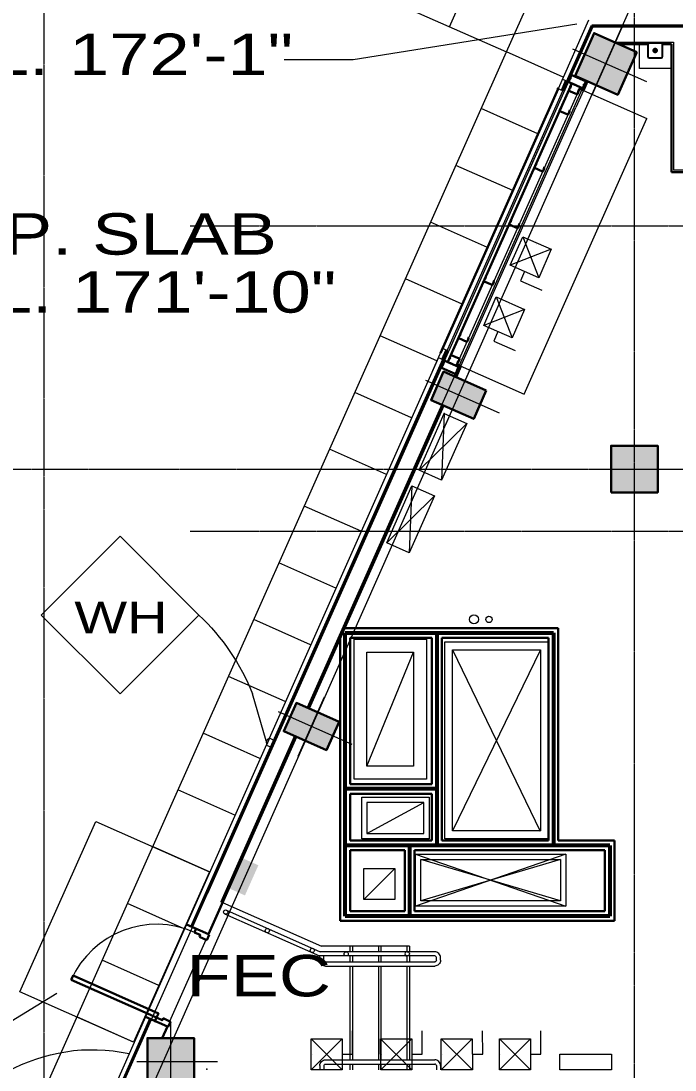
# Model space of a CAD drawing. Header units: inches. Extents: x -40190 to 0, y -3216 to 2257.
# Drawn here: x -30733.5 to -30481.1, y 695.1 to 1100.2 of the extents above; entities that cross this region are included whole.
import ezdxf
from ezdxf.enums import TextEntityAlignment as Align

# ---------------------------------------------------------------- set-up
doc = ezdxf.new("R2010")
doc.units = ezdxf.units.IN
doc.header["$LTSCALE"] = 0.5
doc.header["$MEASUREMENT"] = 0
doc.linetypes.add('A113$0$CENTER', pattern=[2, 1.25, -0.25, 0.25, -0.25])
doc.linetypes.add('A113$0$DGN Style 3', pattern=[242.953966, 173.538547, -69.415419])
for name, color, linetype in [('A113$0$A roof pave', 8, 'Continuous'), ('A113$0$A-ANNO-PATT-13-14', 8, 'Continuous'), ('A113$0$A-ANNO-TEXT', 8, 'Continuous'), ('A113$0$A-COLS-COLS13-14', 8, 'Continuous'), ('A113$0$A-DOOR', 8, 'Continuous'), ('A113$0$A-DOOR-FRAM', 8, 'Continuous'), ('A113$0$A-EQPM-FEC', 8, 'Continuous'), ('A113$0$A-FLOOR-THRSHD', 8, 'Continuous'), ('A113$0$A-FLOR-CURB', 8, 'Continuous'), ('A113$0$A-FLOR-HRAL', 8, 'Continuous'), ('A113$0$A-FLOR-SLAB', 8, 'Continuous'), ('A113$0$A-FLOR-STRS', 8, 'Continuous'), ('A113$0$A-GRID-GRD13-14', 8, 'Continuous'), ('A113$0$A-GRID-GRDP0-15', 8, 'Continuous'), ('A113$0$A-HVAC-RDFF', 8, 'Continuous'), ('A113$0$A-WALL-FIRE', 8, 'Continuous'), ('A113$0$A-WALL-FULL-EXTR', 8, 'Continuous'), ('A113$0$A-WALL-FULL-INTR', 8, 'Continuous'), ('A113$0$A-WALL-STUD', 8, 'Continuous'), ('A113$0$E-ELEC-WIND-WASH', 8, 'Continuous'), ('A113$0$E-PANEL', 8, 'Continuous'), ('A113$0$Level 12', 8, 'Continuous'), ('A113$0$M-HVAC-DUCT', 8, 'Continuous'), ('A113$0$M-HVAC-Supp', 8, 'Continuous'), ('A113$0$P-Pipe', 8, 'Continuous'), ('XREF', 7, 'Continuous')]:
    doc.layers.add(name, color=color, linetype=linetype)
doc.styles.add('A113$0$style-Arial', font='arial.ttf')
doc.styles.add('A113$0$style-WORKING', font='WORKING.shx')

# ---------------------------------------------------------------- blocks, each defined once
blk = doc.blocks.new('A113$0$36D478_14')
at = {"layer": 'A113$0$A-DOOR', "linetype": 'Continuous', "lineweight": 0}
blk.add_arc((-4.45, 2.91), 36, 66.0545, 156.0545, dxfattribs=at)
at = {"layer": 'A113$0$A-DOOR', "linetype": 'Continuous', "lineweight": 30}
blk.add_3dface([(-37.35, 17.52), (-36.64, 19.12), (-3.74, 4.51), (-4.45, 2.91)], dxfattribs=at)
at = {"layer": 'A113$0$A-DOOR-FRAM', "linetype": 'Continuous', "lineweight": 30}
for p, q in [((10.77, 37.18), (10.16, 35.81)), ((10.77, 37.18), (11.11, 37.03)), ((10.16, 35.81), (12.37, 34.83)), ((12.37, 34.83), (12.07, 34.14)), ((12.07, 34.14), (15, 32.84)), ((15, 32.84), (15.91, 34.9)), ((15.91, 34.9), (15.57, 35.05)), ((-5.06, 1.54), (-4.45, 2.91)), ((-5.06, 1.54), (-4.72, 1.39)), ((-4.45, 2.91), (-2.24, 1.93)), ((-2.24, 1.93), (-1.93, 2.61)), ((-1.93, 2.61), (0.99, 1.31)), ((0.99, 1.31), (0.08, -0.74)), ((0.08, -0.74), (-0.26, -0.59))]:
    blk.add_line(p, q, dxfattribs=at)
at = {"layer": 'A113$0$A-DOOR-FRAM', "linetype": 'Continuous', "lineweight": 13}
for p, q in [((10.84, 36.99), (10.36, 35.89)), ((10.84, 36.99), (11.05, 36.89)), ((11.11, 37.03), (11.05, 36.89)), ((10.36, 35.89), (12.57, 34.91)), ((12.57, 34.91), (12.27, 34.22)), ((12.27, 34.22), (14.92, 33.04)), ((14.92, 33.04), (15.71, 34.82)), ((15.51, 34.92), (15.57, 35.05)), ((15.71, 34.82), (15.51, 34.92)), ((-4.86, 1.61), (-4.38, 2.71)), ((-4.86, 1.61), (-4.66, 1.52)), ((-4.72, 1.39), (-4.66, 1.52)), ((-4.38, 2.71), (-2.16, 1.73)), ((-2.16, 1.73), (-1.86, 2.42)), ((-1.86, 2.42), (0.8, 1.24)), ((0.8, 1.24), (0, -0.55)), ((-0.2, -0.46), (-0.26, -0.59)), ((0, -0.55), (-0.2, -0.46))]:
    blk.add_line(p, q, dxfattribs=at)
blk = doc.blocks.new('*U583')
at = {"layer": 'A113$0$E-PANEL', "linetype": 'Continuous', "lineweight": 13, "flags": 128}
for points in [[(-8.01, 4.48), (3.99, 4.51)], [(-7.98, -7.52), (-8.01, 4.48)], [(3.99, 4.51), (4.02, -7.49)], [(-7.49, -1.52), (-7.49, -1.52)], [(4.02, -7.49), (-7.98, -7.52)]]:
    blk.add_lwpolyline(points, dxfattribs=at)
at = {"layer": 'A113$0$E-PANEL', "linetype": 'Continuous', "lineweight": 0, "flags": 128}
for points in [[(-8.01, 4.48), (4.02, -7.49)], [(-7.98, -7.52), (3.99, 4.51)], [(8.01, -1.48), (7.98, 7.52)], [(4.01, -1.49), (8.01, -1.48)]]:
    blk.add_lwpolyline(points, dxfattribs=at)
blk = doc.blocks.new('*U584')
at = {"layer": 'A113$0$E-PANEL', "linetype": 'Continuous', "lineweight": 13, "flags": 128}
for points in [[(-8.48, -0.65), (-3.65, 10.34)], [(-3.65, 10.34), (7.34, 5.51)], [(1.64, 7.47), (1.64, 7.47)], [(7.34, 5.51), (2.51, -5.48)], [(2.51, -5.48), (-8.48, -0.65)]]:
    blk.add_lwpolyline(points, dxfattribs=at)
at = {"layer": 'A113$0$E-PANEL', "linetype": 'Continuous', "lineweight": 0, "flags": 128}
for points in [[(-3.65, 10.34), (2.51, -5.48)], [(7.34, 5.51), (-8.48, -0.65)], [(-2.98, -3.06), (-4.59, -6.72)], [(-4.59, -6.72), (3.65, -10.34)]]:
    blk.add_lwpolyline(points, dxfattribs=at)
blk = doc.blocks.new('*U586')
at = {"layer": 'A113$0$E-ELEC-WIND-WASH', "linetype": 'A113$0$DGN Style 3', "lineweight": 13, "flags": 128}
blk.add_lwpolyline([(-0.34, 1.73), (-1.57, 0.71), (-1.5, -0.88)], dxfattribs=at)
at = {"layer": 'A113$0$E-ELEC-WIND-WASH', "linetype": 'A113$0$DGN Style 3', "lineweight": 13}
blk.add_3dface([(0.41, -1.73), (1.57, 0.88), (-0.34, 1.73), (-1.5, -0.88)], dxfattribs=at)
blk = doc.blocks.new('A113$0$T6X6_3')
at = {"layer": 'A113$0$Level 12', "linetype": 'Continuous', "lineweight": 13}
for p, q in [((-3, 2.375), (-3, -2.375)), ((-2.6875, 2.375), (-2.6875, -2.375)), ((2.375, 3), (-2.375, 3)), ((2.375, 2.6875), (-2.375, 2.6875)), ((2.6875, -2.375), (2.6875, 2.375)), ((3, -2.375), (3, 2.375)), ((-2.375, -2.6875), (2.375, -2.6875)), ((-2.375, -3), (2.375, -3))]:
    blk.add_line(p, q, dxfattribs=at)
at = {"layer": 'A113$0$Level 12', "linetype": 'Continuous', "lineweight": 13, "extrusion": (0, 0, -1)}
for centre, radius, start, end in [((2.375, 2.375), 0.625, 0, 90), ((2.375, 2.375), 0.3125, 0, 90), ((-2.375, 2.375), 0.625, 90, 180), ((-2.375, 2.375), 0.3125, 90, 180)]:
    blk.add_arc(centre, radius, start, end, dxfattribs=at)
at = {"layer": 'A113$0$Level 12', "linetype": 'Continuous', "lineweight": 13}
for centre, radius, start, end in [((-2.375, -2.375), 0.625, 180, 270), ((-2.375, -2.375), 0.3125, 180, 270), ((2.375, -2.375), 0.625, 270, 0), ((2.375, -2.375), 0.3125, 270, 0)]:
    blk.add_arc(centre, radius, start, end, dxfattribs=at)
at = {"layer": 'A113$0$Level 12', "linetype": 'Continuous', "lineweight": 70}
blk.add_point((0, 0), dxfattribs=at)
blk = doc.blocks.new('A113')
at = {"layer": 'A113$0$A roof pave', "lineweight": 13}
for p, q in [((-23949.816, 1171.2306, -2660.425), (-23762.4532, 1088.2708, -2660.425)), ((-24123.2279, 276.9171, -2660.425), (-23762.4541, 1088.2712, -2660.425))]:
    blk.add_line(p, q, dxfattribs=at)
at = {"layer": 'A113$0$A roof pave', "lineweight": 0}
for p, q in [((-23784.3983, 1097.9876, -2660.425), (-23774.6421, 1119.9174, -2660.425)), ((-23762.4532, 1088.2708, -2660.425), (-23752.6974, 1110.1999, -2660.425)), ((-23740.5045, 1078.5622, -2660.425), (-23762.4324, 1088.3175, -2660.425)), ((-23750.2599, 1056.6342, -2660.425), (-23772.1878, 1066.3896, -2660.425)), ((-23760.0152, 1034.7063, -2660.425), (-23781.9431, 1044.4616, -2660.425)), ((-23769.7705, 1012.7784, -2660.425), (-23791.6984, 1022.5337, -2660.425)), ((-23779.5258, 990.8505, -2660.425), (-23801.4538, 1000.6058, -2660.425)), ((-23789.2812, 968.9226, -2660.425), (-23811.2091, 978.6779, -2660.425)), ((-23799.0365, 946.9946, -2660.425), (-23820.9644, 956.75, -2660.425)), ((-23808.7918, 925.0667, -2660.425), (-23830.7197, 934.8221, -2660.425)), ((-23818.5472, 903.1388, -2660.425), (-23840.4751, 912.8941, -2660.425)), ((-23828.3025, 881.2109, -2660.425), (-23850.2304, 890.9662, -2660.425)), ((-23838.0578, 859.283, -2660.425), (-23859.9857, 869.0383, -2660.425)), ((-23847.8131, 837.3551, -2660.425), (-23869.7411, 847.1104, -2660.425)), ((-23857.5685, 815.4271, -2660.425), (-23879.4964, 825.1825, -2660.425)), ((-23867.3238, 793.4992, -2660.425), (-23889.2517, 803.2546, -2660.425)), ((-23877.0791, 771.5713, -2660.425), (-23899.007, 781.3266, -2660.425)), ((-23886.8345, 749.6434, -2660.425), (-23908.7624, 759.3987, -2660.425)), ((-23896.5898, 727.7155, -2660.425), (-23918.5177, 737.4708, -2660.425)), ((-23906.3451, 705.7876, -2660.425), (-23928.273, 715.5429, -2660.425))]:
    blk.add_line(p, q, dxfattribs=at)
at = {"layer": 'A113$0$A-ANNO-PATT-13-14', "lineweight": 0}
for points in [[(-23735.8886, 1079.0513, -4909.5523), (-23728.5918, 1095.5309, -4909.5523), (-23719.4506, 1071.773, -4909.5523), (-23712.1539, 1088.2526, -4909.5523)], [(-23791.5274, 953.8383, -4909.5523), (-23786.669, 964.8107, -4909.5523), (-23775.0686, 946.5507, -4909.5523), (-23770.2103, 957.5232, -4909.5523)], [(-23848.3671, 825.901, -4909.5523), (-23843.5088, 836.8734, -4909.5523), (-23831.9083, 818.6134, -4909.5523), (-23827.05, 829.5859, -4909.5523)]]:
    blk.add_solid(points, dxfattribs=at)
at = {"layer": 'A113$0$A-ANNO-PATT-13-14', "lineweight": 30, "extrusion": (0, 0, -1)}
blk.add_solid([(23722.0236, 936.1574, 4909.5523), (23704.0236, 936.1574, 4909.5523), (23722.0236, 918.1574, 4909.5523), (23704.0236, 918.1574, 4909.5523)], dxfattribs=at)
at = {"layer": 'A113$0$A-ANNO-PATT-13-14', "lineweight": 0, "extrusion": (0, 0, -1)}
blk.add_solid([(23882.9936, 689.3759, 4909.5523), (23882.9936, 707.3759, 4909.5523), (23900.9936, 689.3759, 4909.5523), (23900.9936, 707.3759, 4909.5523)], dxfattribs=at)
at = {"layer": 'A113$0$A-ANNO-TEXT', "lineweight": 0}
blk.add_line((-23855.1851, 822.1706), (-23860.4571, 840.3862), dxfattribs=at)
at = {"layer": 'A113$0$A-ANNO-TEXT', "lineweight": 0, "flags": 128}
for points in [[(-23848.1782, 1085.4003), (-23821.5435, 1085.4003), (-23735.2294, 1099.095)], [(-24773.8061, 405.8801), (-24455.8634, 405.8801), (-23936.0045, 724.7717)]]:
    blk.add_lwpolyline(points, dxfattribs=at)
at = {"layer": 'A113$0$A-ANNO-TEXT', "lineweight": 0, "extrusion": (0, 0, -1)}
for centre, major_axis, ratio, start_param, end_param in [((-23938.944, 809.4825, 0), (54.9695, -65.0304), 0.98956164, 4.60080704, 5.035865), ((-23922.2517, 635.3269), (42.9116, 52.23), 0.99985657, 4.37556691, 5.80617284)]:
    blk.add_ellipse(centre, major_axis=major_axis, ratio=ratio, start_param=start_param, end_param=end_param, dxfattribs=at)
at = {"layer": 'A113$0$A-ANNO-TEXT', "lineweight": 13}
blk.add_3dface([(-23911.5841, 840.3104), (-23881.1135, 870.7811), (-23911.5841, 901.2517), (-23942.0547, 870.7811)], dxfattribs=at)
at = {"layer": 'A113$0$A-COLS-COLS13-14', "lineweight": 0}
for p, q in [((-23729.1751, 1072.0121, -4909.5523), (-23717.7115, 1097.9022, -4909.5523)), ((-23708.2704, 1076.6756, -4909.5523), (-23736.7539, 1089.2874, -4909.5523)), ((-23785.961, 944.1802, -4909.5523), (-23775.7784, 967.1774, -4909.5523)), ((-23765.1281, 948.7089, -4909.5523), (-23793.6116, 961.3206, -4909.5523)), ((-23842.7999, 816.2448, -4909.5523), (-23832.6173, 839.242, -4909.5523)), ((-23821.9685, 820.7719, -4909.5523), (-23850.452, 833.3836, -4909.5523)), ((-23891.9936, 684.4256, -4909.5523), (-23891.9936, 713.7841, -4909.5523)), ((-23905.1049, 698.3759, -4909.5523), (-23873.9542, 698.3759, -4909.5523))]:
    blk.add_line(p, q, dxfattribs=at)
at = {"layer": 'A113$0$A-COLS-COLS13-14', "lineweight": 30}
for points in [[(-23712.1539, 1088.2526, -4909.5523), (-23728.5918, 1095.5309, -4909.5523), (-23735.8886, 1079.0513, -4909.5523), (-23719.4506, 1071.773, -4909.5523)], [(-23770.2103, 957.5232, -4909.5523), (-23786.669, 964.8107, -4909.5523), (-23791.5274, 953.8383, -4909.5523), (-23775.0686, 946.5507, -4909.5523)], [(-23722.0236, 918.1574, -4909.5523), (-23722.0236, 936.1574, -4909.5523), (-23704.0236, 936.1574, -4909.5523), (-23704.0236, 918.1574, -4909.5523)], [(-23827.05, 829.5859, -4909.5523), (-23843.5088, 836.8734, -4909.5523), (-23848.3671, 825.901, -4909.5523), (-23831.9083, 818.6134, -4909.5523)], [(-23900.9936, 689.3759, -4909.5523), (-23900.9936, 707.3759, -4909.5523), (-23882.9936, 707.3759, -4909.5523), (-23882.9936, 689.3759, -4909.5523)]]:
    blk.add_3dface(points, dxfattribs=at)
at = {"layer": 'A113$0$A-EQPM-FEC', "lineweight": 13}
blk.add_solid([(-23858.1831, 774.1485, 1992.7541), (-23863.369, 762.5008, 1992.7541), (-23864.3495, 776.894, 1992.7541), (-23869.5354, 765.2463, 1992.7541)], dxfattribs=at)
at = {"layer": 'A113$0$A-FLOOR-THRSHD', "lineweight": 0}
for p, q in [((-23885.9201, 751.2354, 1992.7541), (-23901.7558, 715.5766, 1992.7541)), ((-23892.395, 713.8813, 1992.7541), (-23878.393, 745.4111, 1992.7541))]:
    blk.add_line(p, q, dxfattribs=at)
blk.add_point((-23878.077, 695.3283, 1992.7541), dxfattribs=at)
at = {"layer": 'A113$0$A-FLOOR-THRSHD', "lineweight": 13}
blk.add_3dface([(-23950.2009, 725.2982, 1992.7541), (-23920.935, 791.082, 1992.7541), (-23877.0791, 771.5713, 1992.7541), (-23906.3451, 705.7876, 1992.7541)], dxfattribs=at)
at = {"layer": 'A113$0$A-FLOR-CURB', "lineweight": 0}
for p, q in [((-23729.1243, 1097.9901, 1992.7541), (-23877.8326, 763.2817, 1992.7541)), ((-23729.1243, 1097.9901, 1992.7541), (-22922.8335, 1097.9901, 1992.7541)), ((-23720.5949, 1091.9901, 1992.7541), (-23697.9876, 1091.9901, 1992.7541)), ((-23697.9876, 1091.9901, 1992.7541), (-23697.9876, 1042.61, 1992.7541)), ((-23719.4506, 1071.773, 1992.7541), (-23735.8886, 1079.0513, 1992.7541)), ((-23731.7811, 1077.2326, 1992.7541), (-23839.3825, 835.0464, 1992.7541)), ((-23643.2686, 1042.61, 1992.7541), (-23697.9876, 1042.61, 1992.7541)), ((-23770.2103, 957.5232, 1992.7541), (-23786.669, 964.8107, 1992.7541)), ((-23911.3348, 687.8759, 1992.7541), (-23798.8075, 941.149, 1992.7541)), ((-23844.2548, 824.0801, 1992.7541), (-23872.6901, 760.0787, 1992.7541)), ((-23872.006, 759.7748, 1992.7541), (-23872.6901, 760.0787, 1992.7541))]:
    blk.add_line(p, q, dxfattribs=at)
at = {"layer": 'A113$0$A-FLOR-HRAL', "lineweight": 13}
for p, q in [((-23871.2447, 755.3673, 1992.7541), (-23834.6467, 739.1071, 1992.7541)), ((-23870.4491, 756.792, 1992.7541), (-23834.3019, 740.7321, 1992.7541)), ((-23790.1197, 739.107, 1992.7541), (-23834.6467, 739.1071, 1992.7541)), ((-23834.4884, 737.4741, 1992.7541), (-23834.4884, 739.107, 1992.7541)), ((-23790.1197, 740.732, 1992.7541), (-23834.3019, 740.7321, 1992.7541)), ((-23832.8634, 737.4741, 1992.7541), (-23832.8634, 739.107, 1992.7541)), ((-23789.4947, 737.4741, 1992.7541), (-23789.4947, 738.4822, 1992.7541)), ((-23787.8697, 737.4741, 1992.7541), (-23787.8697, 738.482, 1992.7541)), ((-23832.2384, 736.8491, 1992.7541), (-23790.1197, 736.8491, 1992.7541)), ((-23832.2384, 735.2241, 1992.7541), (-23790.1197, 735.2241, 1992.7541)), ((-23832.2384, 699.0009, 1992.7541), (-23790.1197, 699.0009, 1992.7541)), ((-23832.2384, 697.3759, 1992.7541), (-23790.1197, 697.3759, 1992.7541)), ((-23834.4884, 696.7509, 1992.7541), (-23834.4884, 695.1181, 1992.7541)), ((-23832.8634, 696.7509, 1992.7541), (-23832.8634, 695.1181, 1992.7541)), ((-23789.4947, 696.7509, 1992.7541), (-23789.4947, 695.1259, 1992.7541)), ((-23787.8697, 696.7509, 1992.7541), (-23787.8697, 695.1259, 1992.7541))]:
    blk.add_line(p, q, dxfattribs=at)
for centre in [(-23854.7253, 748.9147, 1992.7541), (-23837.3511, 741.2478, 1992.7541), (-23824.2815, 739.9197, 1992.7541)]:
    blk.add_circle(centre, 0.8146, dxfattribs=at)
at = {"layer": 'A113$0$A-FLOR-HRAL', "lineweight": 13, "extrusion": (0, 0, -1)}
for centre, radius, start, end in [((23870.8122, 756.0576, -1992.7541), 0.8146, 274.092187, 85.923029), ((23870.8122, 756.0576, -1992.7541), 0.8146, 85.781464, 269.104329), ((23800.7209, 739.9203, -1992.7541), 0.8146, 85.781464, 269.104329), ((23790.1197, 737.4741, -1992.7541), 0.625, 179.999997, 269.999999), ((23790.1197, 737.4741, -1992.7541), 2.25, 179.999997, 269.999999), ((23832.2384, 696.7509, -1992.7541), 2.25, 359.999997, 89.999999), ((23832.2384, 696.7509, -1992.7541), 0.625, 359.999997, 89.999999)]:
    blk.add_arc(centre, radius, start, end, dxfattribs=at)
at = {"layer": 'A113$0$A-FLOR-HRAL', "lineweight": 13}
for centre, radius, start, end in [((-23832.2384, 737.4741, 1992.7541), 2.25, 179.999997, 269.999999), ((-23832.2384, 737.4741, 1992.7541), 0.625, 179.999997, 269.999999), ((-23790.1197, 738.482, 1992.7541), 2.25, 359.999997, 89.999999), ((-23790.1197, 738.482, 1992.7541), 0.625, 359.999997, 89.999999), ((-23790.1197, 696.7509, 1992.7541), 2.25, 359.999997, 89.999999), ((-23790.1197, 696.7509, 1992.7541), 0.625, 359.999997, 89.999999)]:
    blk.add_arc(centre, radius, start, end, dxfattribs=at)
at = {"layer": 'A113$0$A-FLOR-SLAB', "lineweight": 0}
for p, q in [((-23739.5236, 778.4074, 1992.7541), (-23797.5236, 758.4074, 1992.7541)), ((-23797.5236, 778.4074, 1992.7541), (-23739.5236, 758.4074, 1992.7541))]:
    blk.add_line(p, q, dxfattribs=at)
for points in [[(-23821.2736, 861.4074, 1992.7541), (-23793.2736, 861.4074, 1992.7541), (-23793.2736, 807.4074, 1992.7541), (-23821.2736, 807.4074, 1992.7541)], [(-23786.2736, 860.4074, 1992.7541), (-23746.2736, 860.4074, 1992.7541), (-23746.2736, 784.4074, 1992.7541), (-23786.2736, 784.4074, 1992.7541)], [(-23818.2736, 800.4074, 1992.7541), (-23792.2736, 800.4074, 1992.7541), (-23792.2736, 784.4074, 1992.7541), (-23818.2736, 784.4074, 1992.7541)], [(-23797.5236, 778.4074, 1992.7541), (-23739.5236, 778.4074, 1992.7541), (-23739.5236, 758.4074, 1992.7541), (-23797.5236, 758.4074, 1992.7541)]]:
    blk.add_3dface(points, dxfattribs=at)
at = {"layer": 'A113$0$A-FLOR-STRS', "lineweight": 13}
for p, q in [((-23872.006, 759.7748, 1992.7541), (-23833.8714, 742.8319, 1992.7541)), ((-23799.8798, 742.8319, 1992.7541), (-23833.8714, 742.8319, 1992.7541)), ((-23822.8798, 742.832, 1992.7541), (-23822.8799, 740.7315, 1992.7541)), ((-23821.8798, 742.8319, 1992.7541), (-23821.8799, 740.7328, 1992.7541)), ((-23811.8798, 742.832, 1992.7541), (-23811.8799, 740.7321, 1992.7541)), ((-23810.8798, 742.8319, 1992.7541), (-23810.8799, 740.7321, 1992.7541)), ((-23800.8798, 742.8319, 1992.7541), (-23800.8799, 740.7327, 1992.7541)), ((-23799.8798, 742.8319, 1992.7541), (-23799.8799, 740.7327, 1992.7541)), ((-23822.88, 739.1071, 1992.7541), (-23822.8802, 736.8491, 1992.7541)), ((-23821.88, 739.1071, 1992.7541), (-23821.8802, 736.8491, 1992.7541)), ((-23811.88, 739.107, 1992.7541), (-23811.8802, 736.8491, 1992.7541)), ((-23810.88, 739.107, 1992.7541), (-23810.8802, 736.8491, 1992.7541)), ((-23800.88, 739.107, 1992.7541), (-23800.8802, 736.8491, 1992.7541)), ((-23799.88, 739.107, 1992.7541), (-23799.8802, 736.8491, 1992.7541)), ((-23822.8802, 735.2241, 1992.7541), (-23822.882, 699.0009, 1992.7541)), ((-23821.8802, 735.2241, 1992.7541), (-23821.882, 699.0009, 1992.7541)), ((-23811.8802, 735.2241, 1992.7541), (-23811.882, 699.001, 1992.7541)), ((-23810.8802, 735.2241, 1992.7541), (-23810.882, 699.0009, 1992.7541)), ((-23800.8802, 735.2241, 1992.7541), (-23800.882, 699.0009, 1992.7541)), ((-23799.8802, 735.2241, 1992.7541), (-23799.882, 699.0009, 1992.7541)), ((-23822.8821, 697.3765, 1992.7541), (-23822.8822, 695.1265, 1992.7541)), ((-23821.8821, 697.3765, 1992.7541), (-23821.8822, 695.1265, 1992.7541)), ((-23811.8821, 697.3759, 1992.7541), (-23811.8822, 695.1259, 1992.7541)), ((-23810.8821, 697.3759, 1992.7541), (-23810.8822, 695.1259, 1992.7541)), ((-23800.8821, 697.3754, 1992.7541), (-23800.8822, 695.1254, 1992.7541)), ((-23799.8821, 697.3754, 1992.7541), (-23799.8822, 695.1254, 1992.7541))]:
    blk.add_line(p, q, dxfattribs=at)
blk.add_arc((-23800.8408, 739.9203, 1992.7541), 0.8146, 85.781464, 269.104329, dxfattribs=at)
at = {"layer": 'A113$0$A-GRID-GRD13-14', "linetype": 'A113$0$CENTER', "lineweight": 0}
blk.add_line((-23713.0236, 380.7641), (-23713.0236, 2113.2362), dxfattribs=at)
at = {"layer": 'A113$0$A-GRID-GRD13-14', "lineweight": 0}
blk.add_line((-23711.258, 1113.0635, 0.001), (-24108.0806, 216.9988, 0.001), dxfattribs=at)
at = {"layer": 'A113$0$A-GRID-GRDP0-15', "linetype": 'A113$0$CENTER', "lineweight": 0}
for p, q in [((-23941.0236, 2113.2362), (-23941.0236, -676.9049)), ((-23884.5631, 1021.1697), (-20452.7577, 1021.1697)), ((-24110.5721, 927.1574), (-20437.5384, 927.1574)), ((-23884.5631, 903.1574), (-20364.9322, 903.1574))]:
    blk.add_line(p, q, dxfattribs=at)
at = {"layer": 'A113$0$A-HVAC-RDFF', "lineweight": 0}
for p, q in [((-23816.2736, 812.4074, 1992.7541), (-23798.2736, 856.4074, 1992.7541)), ((-23749.2736, 857.4074, 1992.7541), (-23783.2736, 787.4074, 1992.7541)), ((-23783.2736, 857.4074, 1992.7541), (-23749.3535, 787.3687, 1992.7541)), ((-23816.2736, 786.4074, 1992.7541), (-23794.2736, 798.4074, 1992.7541)), ((-23741.5236, 760.4074, 1992.7541), (-23795.5236, 776.4074, 1992.7541)), ((-23741.5236, 776.4074, 1992.7541), (-23795.5236, 760.4074, 1992.7541)), ((-23817.5236, 760.9074, 1992.7541), (-23805.5236, 772.9074, 1992.7541))]:
    blk.add_line(p, q, dxfattribs=at)
at = {"layer": 'A113$0$A-HVAC-RDFF', "lineweight": 13}
for points in [[(-23816.2736, 856.4074, 1992.7541), (-23798.2736, 856.4074, 1992.7541), (-23798.2736, 812.4074, 1992.7541), (-23816.2736, 812.4074, 1992.7541)], [(-23783.2736, 857.4074, 1992.7541), (-23749.2736, 857.4074, 1992.7541), (-23749.2736, 787.4074, 1992.7541), (-23783.2736, 787.4074, 1992.7541)], [(-23816.2736, 786.4074, 1992.7541), (-23794.2736, 786.4074, 1992.7541), (-23794.2736, 798.4074, 1992.7541), (-23816.2736, 798.4074, 1992.7541)], [(-23817.5236, 772.9074, 1992.7541), (-23805.5236, 772.9074, 1992.7541), (-23805.5236, 760.9074, 1992.7541), (-23817.5236, 760.9074, 1992.7541)]]:
    blk.add_3dface(points, dxfattribs=at)
at = {"layer": 'A113$0$A-WALL-FIRE', "lineweight": 53}
for p, q in [((-23824.6905, 754.5359, 1992.7541), (-23824.6904, 863.8993, 1992.7541)), ((-23824.6904, 863.8993, 1992.7541), (-23744.3051, 863.8993, 1992.7541)), ((-23789.3057, 863.8993, 1992.7541), (-23789.3057, 781.7861, 1992.7541)), ((-23744.3051, 863.8993, 1992.7541), (-23744.3051, 781.7861, 1992.7541)), ((-23789.4619, 803.6493, 1992.7541), (-23824.6904, 803.6493, 1992.7541)), ((-23722.5664, 781.7861, 1992.7541), (-23824.6904, 781.7861, 1992.7541)), ((-23799.8164, 781.7861, 1992.7541), (-23799.8151, 754.5359, 1992.7541)), ((-23722.5664, 781.7861, 1992.7541), (-23722.5651, 754.5359, 1992.7541))]:
    blk.add_line(p, q, dxfattribs=at)
at = {"layer": 'A113$0$A-WALL-FIRE', "lineweight": 53, "elevation": 1992.7541, "flags": 128}
blk.add_lwpolyline([(-23722.5651, 754.5359), (-23824.6905, 754.5359)], dxfattribs=at)
at = {"layer": 'A113$0$A-WALL-FULL-EXTR', "lineweight": 13}
for p, q in [((-23730.7492, 1100.4901, 1992.7541), (-23742.4971, 1074.0833, 1992.7541)), ((-23740.6704, 1073.272, 1992.7541), (-23742.4982, 1074.0838, 1992.7541)), ((-23790.8839, 965.2554, 1992.7541), (-23787.1097, 973.755, 1992.7541)), ((-23785.2819, 972.9432, 1992.7541), (-23787.1097, 973.755, 1992.7541)), ((-23785.2788, 972.9418, 1992.7541), (-23787.1066, 973.7536, 1992.7541)), ((-23788.6328, 970.2707, 1992.7541), (-23885.9203, 751.2355, 1992.7541)), ((-23901.762, 715.5794, 1992.7541), (-23915.1811, 685.3759, 1992.7541))]:
    blk.add_line(p, q, dxfattribs=at)
at = {"layer": 'A113$0$A-WALL-FULL-EXTR', "lineweight": 30}
for p, q in [((-23729.4492, 1098.4902, 1992.7541), (-23740.6692, 1073.2714, 1992.7541)), ((-23729.4492, 1098.4902, 1992.7541), (-23685.5225, 1098.4941, 1992.7541)), ((-23718.9034, 1091.2411, 1992.7541), (-23708.0184, 1091.2421, 1992.7541)), ((-23702.0184, 1091.2427, 1992.7541), (-23698.7376, 1091.243, 1992.7541)), ((-23698.7376, 1091.2425, 1992.7541), (-23698.7376, 1041.86, 1992.7541)), ((-23737.151, 1079.7185, 1992.7541), (-23738.5128, 1076.6523, 1992.7541)), ((-23787.9216, 971.9272, 1992.7541), (-23742.4972, 1074.0833, 1992.7541)), ((-23785.0518, 968.536, 1992.7541), (-23737.2305, 1076.0828, 1992.7541)), ((-23739.084, 1076.906, 1992.7541), (-23738.5128, 1076.6523, 1992.7541)), ((-23734.1508, 1074.031, 1992.7541), (-23733.8971, 1074.6022, 1992.7541)), ((-23732.6918, 1073.383, 1992.7541), (-23734.1508, 1074.031, 1992.7541)), ((-23733.0092, 1074.2079, 1992.7541), (-23733.8971, 1074.6022, 1992.7541)), ((-23731.6845, 1077.1898, 1992.7541), (-23733.0092, 1074.2079, 1992.7541)), ((-23732.6888, 1073.3817, 1992.7541), (-23731.1103, 1076.9356, 1992.7541)), ((-23643.2686, 1041.86, 1992.7541), (-23698.7376, 1041.86, 1992.7541)), ((-23789.0561, 964.4435, 1992.7541), (-23785.2819, 972.9432, 1992.7541)), ((-23786.805, 969.4588, 1992.7541), (-23884.0925, 750.4236, 1992.7541)), ((-23788.0784, 966.7008, 1992.7541), (-23786.9114, 969.3283, 1992.7541)), ((-23787.5072, 966.4471, 1992.7541), (-23786.3402, 969.0746, 1992.7541)), ((-23786.9114, 969.3283, 1992.7541), (-23786.3402, 969.0746, 1992.7541)), ((-23782.4606, 962.9727, 1992.7541), (-23780.8366, 966.6302, 1992.7541)), ((-23781.8984, 962.6984, 1992.7541), (-23780.0116, 966.9477, 1992.7541)), ((-23781.4707, 967.5958, 1992.7541), (-23781.7244, 967.0246, 1992.7541)), ((-23780.8366, 966.6302, 1992.7541), (-23781.7244, 967.0246, 1992.7541)), ((-23780.0117, 966.9477, 1992.7541), (-23781.4707, 967.5958, 1992.7541)), ((-23786.7497, 951.7228, 1992.7541), (-23838.7061, 834.7469, 1992.7541)), ((-23843.5772, 823.7801, 1992.7541), (-23877.4666, 747.4807, 1992.7541)), ((-23885.9203, 751.2355, 1992.7541), (-23877.467, 747.4798, 1992.7541)), ((-23899.9343, 714.7673, 1992.7541), (-23912.1041, 687.3759, 1992.7541)), ((-23901.762, 715.5794, 1992.7541), (-23893.3088, 711.8236, 1992.7541)), ((-23893.3088, 711.8236, 1992.7541), (-23895.2849, 707.3759, 1992.7541))]:
    blk.add_line(p, q, dxfattribs=at)
at = {"layer": 'A113$0$A-WALL-FULL-EXTR', "lineweight": 0}
for p, q in [((-23741.2416, 1073.5256, 1992.7541), (-23739.618, 1077.1813, 1992.7541)), ((-23741.1273, 1073.4749, 1992.7541), (-23739.5037, 1077.1306, 1992.7541)), ((-23737.2302, 1076.0826, 1992.7541), (-23740.8888, 1077.7076, 1992.7541)), ((-23786.0942, 971.1144, 1992.7541), (-23740.6692, 1073.2714, 1992.7541)), ((-23732.6886, 1073.3816, 1992.7541), (-23735.6018, 1066.823, 1992.7541)), ((-23780.012, 966.9479, 1992.7541), (-23735.5902, 1066.8499, 1992.7541)), ((-23785.85, 973.1955, 1992.7541), (-23787.4737, 969.5399, 1992.7541)), ((-23785.7357, 973.1448, 1992.7541), (-23787.3594, 969.4891, 1992.7541)), ((-23785.048, 968.5343, 1992.7541), (-23788.7036, 970.158, 1992.7541))]:
    blk.add_line(p, q, dxfattribs=at)
at = {"layer": 'A113$0$A-WALL-FULL-EXTR', "lineweight": 30}
for p in [(-23742.4982, 1074.0838, 1992.7541), (-23787.1066, 973.7536, 1992.7541)]:
    blk.add_point(p, dxfattribs=at)
at = {"layer": 'A113$0$A-WALL-FULL-INTR', "lineweight": 30}
for p, q in [((-23824.9249, 865.7743, 1992.7541), (-23742.4301, 865.7743, 1992.7541)), ((-23742.4301, 865.7743, 1992.7541), (-23742.4301, 783.6612, 1992.7541)), ((-23826.5655, 752.6611, 1992.7541), (-23826.5654, 862.0808, 1992.7541)), ((-23822.8154, 862.0243, 1992.7541), (-23791.1807, 862.0243, 1992.7541)), ((-23822.8154, 805.5243, 1992.7541), (-23822.8154, 862.0243, 1992.7541)), ((-23791.1807, 862.0243, 1992.7541), (-23791.1807, 805.5243, 1992.7541)), ((-23787.4307, 862.0243, 1992.7541), (-23787.4307, 783.6611, 1992.7541)), ((-23787.4307, 862.0243, 1992.7541), (-23746.1801, 862.0243, 1992.7541)), ((-23746.1801, 862.0243, 1992.7541), (-23746.1801, 783.6612, 1992.7541)), ((-23746.1801, 858.5041, 1992.7541), (-23746.1801, 783.6612, 1992.7541)), ((-23791.1807, 805.5243, 1992.7541), (-23822.8154, 805.5243, 1992.7541)), ((-23791.1807, 801.7743, 1992.7541), (-23822.8154, 801.7743, 1992.7541)), ((-23822.8154, 783.6611, 1992.7541), (-23822.8154, 801.7743, 1992.7541)), ((-23791.1807, 801.7743, 1992.7541), (-23791.1807, 783.6611, 1992.7541)), ((-23791.1807, 783.6611, 1992.7541), (-23822.8154, 783.6611, 1992.7541)), ((-23746.1801, 783.6612, 1992.7541), (-23787.4307, 783.6611, 1992.7541)), ((-23746.1801, 783.6612, 1992.7541), (-23783.4854, 783.6611, 1992.7541)), ((-23720.6913, 783.6612, 1992.7541), (-23742.4304, 783.6612, 1992.7541)), ((-23720.6913, 783.6612, 1992.7541), (-23720.6913, 752.6613, 1992.7541)), ((-23822.8155, 756.4107, 1992.7541), (-23822.8154, 779.9111, 1992.7541)), ((-23801.6913, 779.9111, 1992.7541), (-23822.8154, 779.9111, 1992.7541)), ((-23801.6913, 779.9111, 1992.7541), (-23801.6902, 756.4107, 1992.7541)), ((-23724.4413, 779.9112, 1992.7541), (-23797.9413, 779.9111, 1992.7541)), ((-23797.9413, 779.9111, 1992.7541), (-23797.9402, 756.4107, 1992.7541)), ((-23724.4413, 779.9112, 1992.7541), (-23724.4402, 756.4107, 1992.7541)), ((-23801.6902, 756.4107, 1992.7541), (-23822.8155, 756.4107, 1992.7541)), ((-23724.4402, 756.4107, 1992.7541), (-23797.9402, 756.4107, 1992.7541)), ((-23720.6913, 752.6613, 1992.7541), (-23826.5655, 752.6611, 1992.7541))]:
    blk.add_line(p, q, dxfattribs=at)
at = {"layer": 'A113$0$A-WALL-STUD', "lineweight": 30, "elevation": 1992.7541, "flags": 128}
for points in [[(-23737.447, 1077.8202), (-23737.7897, 1077.9724, 0.41421356), (-23737.9547, 1077.9089), (-23738.4621, 1076.7665, 0.41421356), (-23738.3986, 1076.6016), (-23733.1233, 1074.2586, 0.41421356), (-23732.9583, 1074.3221), (-23732.451, 1075.4645, 0.41421356), (-23732.5145, 1075.6294), (-23732.8572, 1075.7817)], [(-23737.447, 1077.8202), (-23737.7897, 1077.9724, -0.41421356), (-23737.8532, 1078.1374), (-23737.3458, 1079.2798, -0.41421356), (-23737.1809, 1079.3433), (-23731.9056, 1077.0003, -0.41421356), (-23731.8421, 1076.8353), (-23732.3495, 1075.6929, -0.41421356), (-23732.5145, 1075.6294), (-23732.8572, 1075.7817)], [(-23737.3822, 1074.5088), (-23737.7249, 1074.6611, 0.41421356), (-23737.8899, 1074.5976), (-23738.3973, 1073.4552, 0.41421356), (-23738.3338, 1073.2902), (-23735.2291, 1071.9112, 0.41421356), (-23735.0641, 1071.9747), (-23734.5567, 1073.1171, 0.41421356), (-23734.6202, 1073.2821), (-23734.9629, 1073.4343)], [(-23737.3822, 1074.5088), (-23737.7249, 1074.6611, -0.41421356), (-23737.7884, 1074.826), (-23737.281, 1075.9684, -0.41421356), (-23737.1161, 1076.0319), (-23734.0113, 1074.653, -0.41421356), (-23733.9478, 1074.488), (-23734.4552, 1073.3456, -0.41421356), (-23734.6202, 1073.2821), (-23734.9629, 1073.4343)], [(-23740.8961, 1066.6597), (-23741.2388, 1066.8119, 0.41421356), (-23741.4038, 1066.7484), (-23741.9112, 1065.606, 0.41421356), (-23741.8477, 1065.441), (-23738.7429, 1064.0621, 0.41421356), (-23738.578, 1064.1256), (-23738.0706, 1065.268, 0.41421356), (-23738.1341, 1065.433), (-23738.4768, 1065.5852)], [(-23750.6379, 1044.7258), (-23750.9807, 1044.878, 0.41421356), (-23751.1456, 1044.8145), (-23751.653, 1043.6721, 0.41421356), (-23751.5895, 1043.5071), (-23748.4848, 1042.1282, 0.41421356), (-23748.3198, 1042.1917), (-23747.8124, 1043.3341, 0.41421356), (-23747.8759, 1043.4991), (-23748.2186, 1043.6513)], [(-23760.3798, 1022.7919), (-23760.7225, 1022.9441, 0.41421356), (-23760.8875, 1022.8806), (-23761.3949, 1021.7382, 0.41421356), (-23761.3314, 1021.5732), (-23758.2266, 1020.1943, 0.41421356), (-23758.0617, 1020.2578), (-23757.5543, 1021.4002, 0.41421356), (-23757.6178, 1021.5651), (-23757.9605, 1021.7174)], [(-23770.1216, 1000.858), (-23770.4644, 1001.0102, 0.41421356), (-23770.6293, 1000.9467), (-23771.1367, 999.8043, 0.41421356), (-23771.0732, 999.6393), (-23767.9685, 998.2604, 0.41421356), (-23767.8035, 998.3239), (-23767.2961, 999.4663, 0.41421356), (-23767.3596, 999.6312), (-23767.7024, 999.7835)], [(-23779.8635, 978.9241), (-23780.2062, 979.0763, 0.41421356), (-23780.3712, 979.0128), (-23780.8786, 977.8704, 0.41421356), (-23780.8151, 977.7054), (-23777.7104, 976.3265, 0.41421356), (-23777.5454, 976.39), (-23777.038, 977.5324, 0.41421356), (-23777.1015, 977.6973), (-23777.4442, 977.8495)], [(-23786.4921, 967.5008), (-23786.8348, 967.653, -0.41421356), (-23786.8983, 967.818), (-23786.3909, 968.9604, -0.41421356), (-23786.2259, 969.0239), (-23780.9507, 966.6809, -0.41421356), (-23780.8872, 966.5159), (-23781.3945, 965.3735, -0.41421356), (-23781.5595, 965.31), (-23781.9022, 965.4622)], [(-23783.9918, 969.6729), (-23784.3345, 969.8251, 0.41421356), (-23784.4995, 969.7616), (-23785.0069, 968.6192, 0.41421356), (-23784.9434, 968.4542), (-23781.8387, 967.0753, 0.41421356), (-23781.6737, 967.1388), (-23781.1663, 968.2812, 0.41421356), (-23781.2298, 968.4462), (-23781.5725, 968.5984)], [(-23783.9918, 969.6729), (-23784.3345, 969.8251, -0.41421356), (-23784.398, 969.9901), (-23783.8906, 971.1325, -0.41421356), (-23783.7257, 971.196), (-23780.6209, 969.817, -0.41421356), (-23780.5574, 969.6521), (-23781.0648, 968.5097, -0.41421356), (-23781.2298, 968.4462), (-23781.5725, 968.5984)], [(-23786.4921, 967.5008), (-23786.8348, 967.653, 0.41421356), (-23786.9998, 967.5895), (-23787.5072, 966.4471, 0.41421356), (-23787.4437, 966.2821), (-23782.1684, 963.9391, 0.41421356), (-23782.0034, 964.0026), (-23781.496, 965.145, 0.41421356), (-23781.5595, 965.31), (-23781.9022, 965.4622)]]:
    blk.add_lwpolyline(points, format="xyb", dxfattribs=at)
at = {"layer": 'A113$0$E-PANEL', "lineweight": 0}
for p, q in [((-23786.4447, 948.6559, 1992.7541), (-23787.4764, 922.8653, 1992.7541)), ((-23777.7597, 944.8103, 1992.7541), (-23796.1614, 926.7108, 1992.7541)), ((-23798.8953, 920.6324, 1992.7541), (-23799.927, 894.8418, 1992.7541)), ((-23790.2103, 916.7869, 1992.7541), (-23808.612, 898.6873, 1992.7541))]:
    blk.add_line(p, q, dxfattribs=at)
blk.add_point((-23786.4447, 948.6559, 1992.7541), dxfattribs=at)
at = {"layer": 'A113$0$E-PANEL', "lineweight": 13}
for points in [[(-23786.4447, 948.6559, 1992.7541), (-23777.7597, 944.8103, 1992.7541), (-23787.4764, 922.8653, 1992.7541), (-23796.1614, 926.7108, 1992.7541)], [(-23798.8953, 920.6324, 1992.7541), (-23790.2103, 916.7869, 1992.7541), (-23799.927, 894.8418, 1992.7541), (-23808.612, 898.6873, 1992.7541)], [(-23741.8744, 701.1253, 1992.7541), (-23721.8744, 701.1253, 1992.7541), (-23721.8744, 695.1253, 1992.7541), (-23741.8744, 695.1253, 1992.7541)]]:
    blk.add_3dface(points, dxfattribs=at)
at = {"layer": 'A113$0$Level 12', "lineweight": 13}
blk.add_3dface([(-23711.0184, 1081.8674, 1992.7541), (-23711.0184, 1091.8674, 1992.7541), (-23699.0184, 1091.8674, 1992.7541), (-23699.0184, 1081.8674, 1992.7541)], dxfattribs=at)
at = {"layer": 'A113$0$M-HVAC-DUCT', "lineweight": 0}
for p, q in [((-23781.5298, 967.4789, 1992.7541), (-23734.2015, 1073.9168, 1992.7541)), ((-23732.6886, 1073.3816, 1992.7541), (-23708.2425, 1062.5151, 1992.7541)), ((-23755.5708, 956.0772, 1992.7541), (-23708.2425, 1062.5151, 1992.7541)), ((-23781.4707, 967.5958, 1992.7541), (-23755.5708, 956.0772, 1992.7541))]:
    blk.add_line(p, q, dxfattribs=at)
at = {"layer": 'A113$0$M-HVAC-Supp', "lineweight": 13, "ltscale": 1.84095e-14}
blk.add_3dface([(-23795.5236, 776.4074, 1992.7541), (-23741.5236, 776.4074, 1992.7541), (-23741.5236, 760.4074, 1992.7541), (-23795.5236, 760.4074, 1992.7541)], dxfattribs=at)
at = {"layer": 'A113$0$P-Pipe', "lineweight": 0}
for centre, radius in [((-23774.9841, 869.1109, 1992.7541), 1.75), ((-23769.1681, 869.1109, 1992.7541), 1.25)]:
    blk.add_circle(centre, radius, dxfattribs=at)
at = {"layer": 'A113$0$A-DOOR', "lineweight": 0}
blk.add_blockref('A113$0$36D478_14', (-23893.0456, 712.4159, 1992.7541), dxfattribs=at)
at = {"layer": 'A113$0$E-ELEC-WIND-WASH', "lineweight": 13}
blk.add_blockref('*U586', (-23853.6147, 821.4568, 1992.7541), dxfattribs=at)
at = {"layer": 'A113$0$E-PANEL', "lineweight": 13}
for name, p in [('*U584', (-23752.4797, 1006.5566, 1992.7541)), ('*U584', (-23762.7436, 983.3093, 1992.7541)), ('*U583', (-23829.8109, 702.64, 1992.7541)), ('*U583', (-23803.0022, 702.64, 1992.7541)), ('*U583', (-23779.5925, 702.64, 1992.7541)), ('*U583', (-23757.1075, 702.64, 1992.7541))]:
    blk.add_blockref(name, p, dxfattribs=at)
at = {"layer": 'A113$0$Level 12', "lineweight": 13}
blk.add_blockref('A113$0$T6X6_3', (-23705.0184, 1088.8674, 1992.7541), dxfattribs=at)
at = {"layer": 'A113$0$A-ANNO-TEXT', "lineweight": 13}
for s, height, style, width, p in [('EL. 172\'-1"', 15.999998, 'A113$0$style-Arial', 1.246875, (-23980.8005, 1079.3646)), ('L.P. SLAB', 16, 'A113$0$style-Arial', 1.246875, (-23979.6276, 1009.9832)), ('EL. 171\'-10"', 15.999998, 'A113$0$style-Arial', 1.246875, (-23979.6276, 987.5832)), ('WH', 12.312, 'A113$0$style-WORKING', 1.3125, (-23929.2349, 863.6707))]:
    blk.add_text(s, height=height, dxfattribs=dict(at, style=style, width=width)).set_placement(p)
at = {"layer": 'A113$0$A-ANNO-TEXT', "lineweight": 13, "style": 'A113$0$style-Arial', "width": 1.246875}
blk.add_text('FEC', height=16, dxfattribs=at).set_placement((-23885.9025, 739.504), align=Align.TOP_LEFT)

msp = doc.modelspace()

# ---------------------------------------------------------------- block references
at = {"layer": 'XREF'}
msp.add_blockref('A113', (-6783.71, 0), dxfattribs=at)

doc.saveas('drawing.dxf')
